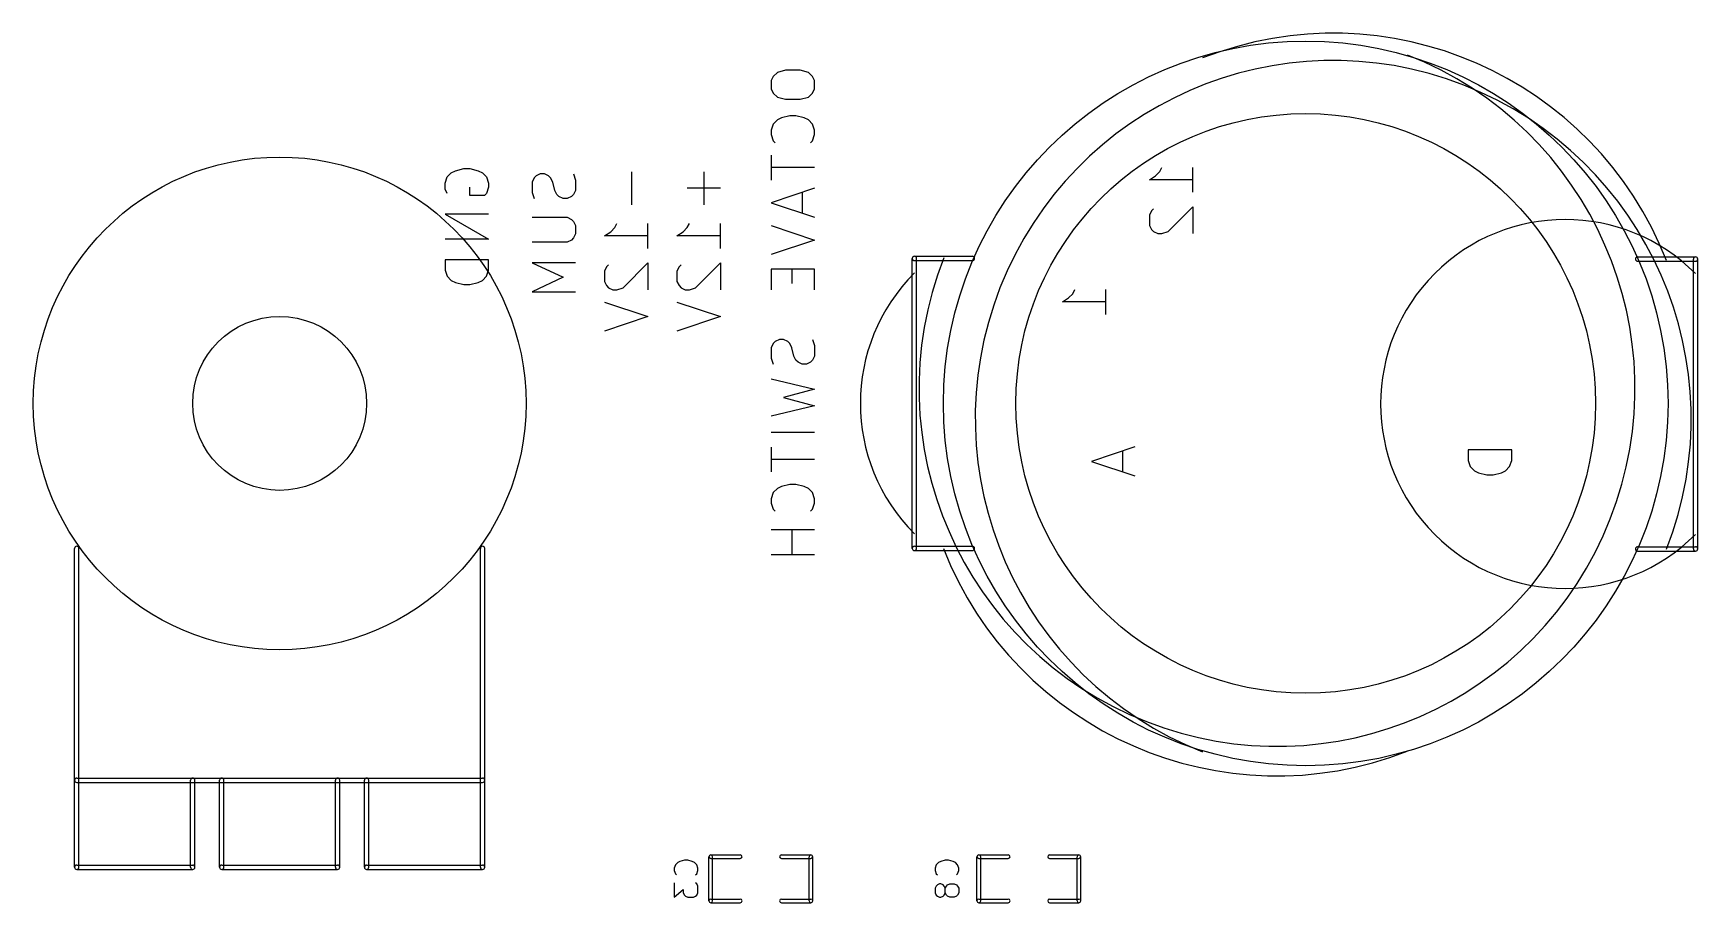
# Model space of a CAD drawing. Extents: x 25.9 to 83.3, y -49.8 to -19.8.
import ezdxf

# ---------------------------------------------------------------- set-up
doc = ezdxf.new("R2010")
doc.units = 0
doc.header["$MEASUREMENT"] = 0
doc.layers.add('BLACK', color=250, linetype='CONTINUOUS')

msp = doc.modelspace()

# ---------------------------------------------------------------- linework, layer by layer
at = {"layer": 'BLACK'}
for p, q in [((51.5714, -21.1786), (51.4286, -21.3214)), ((51.8571, -21.1071), (51.5714, -21.1786)), ((52.3571, -21.1071), (51.8571, -21.1071)), ((52.6429, -21.1786), (52.3571, -21.1071)), ((52.7857, -21.3214), (52.6429, -21.1786)), ((51.4286, -21.3214), (51.3571, -21.4643)), ((51.3571, -21.4643), (51.3571, -21.75)), ((51.3571, -21.75), (51.4286, -21.8929)), ((52.8571, -21.4643), (52.7857, -21.3214)), ((52.7857, -21.8929), (52.8571, -21.75)), ((52.8571, -21.75), (52.8571, -21.4643)), ((51.4286, -21.8929), (51.5714, -22.0357)), ((51.5714, -22.0357), (51.8571, -22.1071)), ((51.8571, -22.1071), (52.3571, -22.1071)), ((52.3571, -22.1071), (52.6429, -22.0357)), ((52.6429, -22.0357), (52.7857, -21.8929)), ((51.4286, -22.9643), (51.3571, -23.1786)), ((51.5714, -22.8214), (51.4286, -22.9643)), ((51.7143, -22.75), (51.5714, -22.8214)), ((52, -22.6786), (51.7143, -22.75)), ((52.2143, -22.6786), (52, -22.6786)), ((52.5, -22.75), (52.2143, -22.6786)), ((52.6429, -22.8214), (52.5, -22.75)), ((52.7857, -22.9643), (52.6429, -22.8214)), ((52.8571, -23.1786), (52.7857, -22.9643)), ((51.3571, -23.1786), (51.3571, -23.3214)), ((51.3571, -23.3214), (51.4286, -23.5357)), ((51.4286, -23.5357), (51.5, -23.6071)), ((52.7143, -23.6071), (52.7857, -23.5357)), ((52.7857, -23.5357), (52.8571, -23.3214)), ((52.8571, -23.3214), (52.8571, -23.1786)), ((51.3571, -24.0357), (51.3571, -24.8929)), ((40.1786, -24.7857), (40.3214, -24.6429)), ((40.3214, -24.6429), (40.4643, -24.5714)), ((40.4643, -24.5714), (40.75, -24.5)), ((40.75, -24.5), (40.9643, -24.5)), ((40.9643, -24.5), (41.25, -24.5714)), ((41.25, -24.5714), (41.3929, -24.6429)), ((41.3929, -24.6429), (41.5357, -24.7857)), ((43.3929, -24.6786), (43.25, -24.75)), ((43.5357, -24.6786), (43.3929, -24.6786)), ((43.6786, -24.75), (43.5357, -24.6786)), ((44.5357, -24.6786), (44.6071, -24.8929)), ((46.5357, -24.6071), (46.5357, -25.75)), ((49.0357, -24.6071), (49.0357, -25.75)), ((52.8571, -24.4643), (51.3571, -24.4643)), ((64.6214, -24.7429), (64.7643, -24.6)), ((64.7643, -24.6), (64.8357, -24.4571)), ((65.9071, -25.3143), (65.9071, -24.4571)), ((40.1071, -25), (40.1786, -24.7857)), ((40.1071, -25.2143), (40.1071, -25)), ((40.1786, -25.3571), (40.1071, -25.2143)), ((40.9643, -25.4286), (40.9643, -25.1429)), ((41.5357, -24.7857), (41.6071, -25)), ((41.6071, -25.1429), (41.5357, -25.3571)), ((41.6071, -25), (41.6071, -25.1429)), ((43.1786, -24.8214), (43.1071, -24.9643)), ((43.1071, -24.9643), (43.1071, -25.3214)), ((43.25, -24.75), (43.1786, -24.8214)), ((43.75, -24.8214), (43.6786, -24.75)), ((43.8214, -24.9643), (43.75, -24.8214)), ((43.8929, -25.25), (43.8214, -24.9643)), ((43.9643, -25.3929), (43.8929, -25.25)), ((44.6071, -25.25), (44.5357, -25.3929)), ((44.6071, -24.8929), (44.6071, -25.25)), ((49.6071, -25.1786), (48.4643, -25.1786)), ((52.8571, -25.1786), (51.3571, -25.6786)), ((64.4071, -24.8857), (64.6214, -24.7429)), ((65.9071, -24.8857), (64.4071, -24.8857)), ((41.4643, -25.4286), (40.9643, -25.4286)), ((41.5357, -25.3571), (41.4643, -25.4286)), ((43.1071, -25.3214), (43.1786, -25.5357)), ((44.0357, -25.4643), (43.9643, -25.3929)), ((44.1786, -25.5357), (44.0357, -25.4643)), ((44.3214, -25.5357), (44.1786, -25.5357)), ((44.4643, -25.4643), (44.3214, -25.5357)), ((44.5357, -25.3929), (44.4643, -25.4643)), ((51.3571, -25.6786), (52.8571, -26.1786)), ((52.4286, -25.3214), (52.4286, -26.0357)), ((65.05, -26.6714), (65.9071, -25.8143)), ((65.9071, -25.8143), (65.9071, -26.7429)), ((41.6071, -26.0714), (40.1071, -26.0714)), ((40.1071, -26.0714), (41.6071, -26.9286)), ((43.1071, -26.1786), (44.3214, -26.1786)), ((44.3214, -26.1786), (44.4643, -26.25)), ((44.4643, -26.25), (44.5357, -26.3214)), ((44.5357, -26.3214), (44.6071, -26.4643)), ((45.9643, -26.5357), (46.0357, -26.3929)), ((47.1071, -27.25), (47.1071, -26.3929)), ((48.4643, -26.5357), (48.5357, -26.3929)), ((49.6071, -27.25), (49.6071, -26.3929)), ((64.4786, -25.9571), (64.4071, -26.1)), ((64.4071, -26.1), (64.4071, -26.4571)), ((64.55, -25.8857), (64.4786, -25.9571)), ((41.6071, -26.9286), (40.1071, -26.9286)), ((44.4643, -26.9643), (44.3214, -27.0357)), ((44.5357, -26.8929), (44.4643, -26.9643)), ((44.6071, -26.75), (44.5357, -26.8929)), ((44.6071, -26.4643), (44.6071, -26.75)), ((45.6071, -26.8214), (45.8214, -26.6786)), ((47.1071, -26.8214), (45.6071, -26.8214)), ((45.8214, -26.6786), (45.9643, -26.5357)), ((48.1071, -26.8214), (48.3214, -26.6786)), ((49.6071, -26.8214), (48.1071, -26.8214)), ((48.3214, -26.6786), (48.4643, -26.5357)), ((51.3571, -26.4643), (52.8571, -26.9643)), ((52.8571, -26.9643), (51.3571, -27.4643)), ((64.4071, -26.4571), (64.4786, -26.6)), ((64.4786, -26.6), (64.55, -26.6714)), ((64.55, -26.6714), (64.6929, -26.7429)), ((64.6929, -26.7429), (64.8357, -26.7429)), ((64.8357, -26.7429), (65.05, -26.6714)), ((44.3214, -27.0357), (43.1071, -27.0357)), ((56.3, -27.525), (58.3, -27.525)), ((81.25, -27.545), (83.25, -27.545)), ((41.6071, -27.6429), (40.1071, -27.6429)), ((40.1071, -27.6429), (40.1071, -28)), ((40.1071, -28), (40.1786, -28.2143)), ((41.5357, -28.2143), (41.6071, -28)), ((41.6071, -28), (41.6071, -27.6429)), ((44.6071, -27.75), (43.1071, -27.75)), ((43.1071, -27.75), (44.1786, -28.25)), ((45.6786, -27.8929), (45.6071, -28.0357)), ((45.6071, -28.0357), (45.6071, -28.3929)), ((45.75, -27.8214), (45.6786, -27.8929)), ((46.25, -28.6071), (47.1071, -27.75)), ((47.1071, -27.75), (47.1071, -28.6786)), ((48.1786, -27.8929), (48.1071, -28.0357)), ((48.1071, -28.0357), (48.1071, -28.3929)), ((48.25, -27.8214), (48.1786, -27.8929)), ((48.75, -28.6071), (49.6071, -27.75)), ((49.6071, -27.75), (49.6071, -28.6786)), ((52.8571, -27.9643), (51.3571, -27.9643)), ((51.3571, -27.9643), (51.3571, -28.6786)), ((52.0714, -27.9643), (52.0714, -28.4643)), ((52.8571, -28.6786), (52.8571, -27.9643)), ((56.225, -37.6), (56.225, -27.6)), ((56.3, -27.675), (58.3, -27.675)), ((56.375, -37.6), (56.375, -27.6)), ((81.25, -27.695), (83.25, -27.695)), ((83.175, -37.62), (83.175, -27.62)), ((83.325, -37.62), (83.325, -27.62)), ((40.1786, -28.2143), (40.3214, -28.3571)), ((40.3214, -28.3571), (40.4643, -28.4286)), ((40.4643, -28.4286), (40.75, -28.5)), ((40.75, -28.5), (40.9643, -28.5)), ((40.9643, -28.5), (41.25, -28.4286)), ((41.25, -28.4286), (41.3929, -28.3571)), ((41.3929, -28.3571), (41.5357, -28.2143)), ((44.1786, -28.25), (43.1071, -28.75)), ((45.6071, -28.3929), (45.6786, -28.5357)), ((45.6786, -28.5357), (45.75, -28.6071)), ((45.75, -28.6071), (45.8929, -28.6786)), ((45.8929, -28.6786), (46.0357, -28.6786)), ((46.0357, -28.6786), (46.25, -28.6071)), ((48.1071, -28.3929), (48.1786, -28.5357)), ((48.1786, -28.5357), (48.25, -28.6071)), ((48.25, -28.6071), (48.3929, -28.6786)), ((48.3929, -28.6786), (48.5357, -28.6786)), ((48.5357, -28.6786), (48.75, -28.6071)), ((61.7643, -28.8143), (61.8357, -28.6714)), ((62.9071, -29.5286), (62.9071, -28.6714)), ((43.1071, -28.75), (44.6071, -28.75)), ((45.6071, -29.1071), (47.1071, -29.6071)), ((48.1071, -29.1071), (49.6071, -29.6071)), ((61.4071, -29.1), (61.6214, -28.9571)), ((62.9071, -29.1), (61.4071, -29.1)), ((61.6214, -28.9571), (61.7643, -28.8143)), ((47.1071, -29.6071), (45.6071, -30.1071)), ((49.6071, -29.6071), (48.1071, -30.1071)), ((51.6429, -30.3929), (51.5, -30.4643)), ((51.7857, -30.3929), (51.6429, -30.3929)), ((51.9286, -30.4643), (51.7857, -30.3929)), ((52.7857, -30.3929), (52.8571, -30.6071)), ((51.4286, -30.5357), (51.3571, -30.6786)), ((51.3571, -30.6786), (51.3571, -31.0357)), ((51.5, -30.4643), (51.4286, -30.5357)), ((52, -30.5357), (51.9286, -30.4643)), ((52.0714, -30.6786), (52, -30.5357)), ((52.1429, -30.9643), (52.0714, -30.6786)), ((52.2143, -31.1071), (52.1429, -30.9643)), ((52.8571, -30.9643), (52.7857, -31.1071)), ((52.8571, -30.6071), (52.8571, -30.9643)), ((51.3571, -31.0357), (51.4286, -31.25)), ((52.2857, -31.1786), (52.2143, -31.1071)), ((52.4286, -31.25), (52.2857, -31.1786)), ((52.5714, -31.25), (52.4286, -31.25)), ((52.7143, -31.1786), (52.5714, -31.25)), ((52.7857, -31.1071), (52.7143, -31.1786)), ((51.3571, -31.75), (52.8571, -32.1071)), ((52.8571, -32.1071), (51.7857, -32.3929)), ((52.8571, -32.6786), (51.3571, -33.0357)), ((51.7857, -32.3929), (52.8571, -32.6786)), ((52.8571, -33.6071), (51.3571, -33.6071)), ((51.3571, -34.1071), (51.3571, -34.9643)), ((63.9071, -34.1), (62.4071, -34.6)), ((63.4786, -34.2429), (63.4786, -34.9571)), ((76.9071, -34.2071), (75.4071, -34.2071)), ((75.4071, -34.2071), (75.4071, -34.5643)), ((76.9071, -34.5643), (76.9071, -34.2071)), ((52.8571, -34.5357), (51.3571, -34.5357)), ((62.4071, -34.6), (63.9071, -35.1)), ((75.4071, -34.5643), (75.4786, -34.7786)), ((75.4786, -34.7786), (75.6214, -34.9214)), ((75.6214, -34.9214), (75.7643, -34.9929)), ((75.7643, -34.9929), (76.05, -35.0643)), ((76.2643, -35.0643), (76.55, -34.9929)), ((76.55, -34.9929), (76.6929, -34.9214)), ((76.6929, -34.9214), (76.8357, -34.7786)), ((76.8357, -34.7786), (76.9071, -34.5643)), ((51.5714, -35.5357), (51.4286, -35.6786)), ((51.7143, -35.4643), (51.5714, -35.5357)), ((52, -35.3929), (51.7143, -35.4643)), ((52.2143, -35.3929), (52, -35.3929)), ((52.5, -35.4643), (52.2143, -35.3929)), ((52.6429, -35.5357), (52.5, -35.4643)), ((52.7857, -35.6786), (52.6429, -35.5357)), ((76.05, -35.0643), (76.2643, -35.0643)), ((51.4286, -35.6786), (51.3571, -35.8929)), ((51.3571, -35.8929), (51.3571, -36.0357)), ((51.3571, -36.0357), (51.4286, -36.25)), ((52.8571, -35.8929), (52.7857, -35.6786)), ((52.7857, -36.25), (52.8571, -36.0357)), ((52.8571, -36.0357), (52.8571, -35.8929)), ((51.4286, -36.25), (51.5, -36.3214)), ((52.7143, -36.3214), (52.7857, -36.25)), ((52.8571, -36.9643), (51.3571, -36.9643)), ((52.0714, -36.9643), (52.0714, -37.8214)), ((27.325, -48.6), (27.325, -37.6)), ((27.475, -48.6), (27.475, -37.6)), ((41.325, -48.6), (41.325, -37.6)), ((41.475, -48.6), (41.475, -37.6)), ((52.8571, -37.8214), (51.3571, -37.8214)), ((56.3, -37.525), (58.3, -37.525)), ((56.3, -37.675), (58.3, -37.675)), ((81.25, -37.545), (83.25, -37.545)), ((81.25, -37.695), (83.25, -37.695)), ((27.4, -45.525), (41.4, -45.525)), ((27.4, -45.675), (41.4, -45.675)), ((31.325, -48.6), (31.325, -45.6)), ((31.475, -48.6), (31.475, -45.6)), ((32.325, -48.6), (32.325, -45.6)), ((32.475, -48.6), (32.475, -45.6)), ((36.325, -48.6), (36.325, -45.6)), ((36.475, -48.6), (36.475, -45.6)), ((37.325, -48.6), (37.325, -45.6)), ((37.475, -48.6), (37.475, -45.6)), ((49.2728, -48.1745), (50.2888, -48.1745)), ((51.7112, -48.1745), (52.7272, -48.1745)), ((58.5228, -48.1745), (59.5388, -48.1745)), ((60.9612, -48.1745), (61.9772, -48.1745)), ((27.4, -48.525), (31.4, -48.525)), ((27.4, -48.675), (31.4, -48.675)), ((32.4, -48.525), (36.4, -48.525)), ((32.4, -48.675), (36.4, -48.675)), ((37.4, -48.525), (41.4, -48.525)), ((37.4, -48.675), (41.4, -48.675)), ((48.0549, -48.5162), (48.0162, -48.6323)), ((48.0162, -48.6323), (48.0162, -48.7097)), ((48.0162, -48.7097), (48.0549, -48.8258)), ((48.1323, -48.4388), (48.0549, -48.5162)), ((48.2097, -48.4001), (48.1323, -48.4388)), ((48.3645, -48.3614), (48.2097, -48.4001)), ((48.4806, -48.3614), (48.3645, -48.3614)), ((48.6355, -48.4001), (48.4806, -48.3614)), ((48.7129, -48.4388), (48.6355, -48.4001)), ((48.7903, -48.5162), (48.7129, -48.4388)), ((48.829, -48.6323), (48.7903, -48.5162)), ((48.7903, -48.8258), (48.829, -48.7097)), ((48.829, -48.7097), (48.829, -48.6323)), ((49.2093, -49.762), (49.2093, -48.238)), ((49.2728, -48.3015), (50.2888, -48.3015)), ((49.3363, -49.762), (49.3363, -48.238)), ((51.7112, -48.3015), (52.7272, -48.3015)), ((52.6637, -49.762), (52.6637, -48.238)), ((52.7907, -49.762), (52.7907, -48.238)), ((57.0549, -48.5162), (57.0162, -48.6323)), ((57.0162, -48.6323), (57.0162, -48.7097)), ((57.0162, -48.7097), (57.0549, -48.8258)), ((57.1323, -48.4388), (57.0549, -48.5162)), ((57.2097, -48.4001), (57.1323, -48.4388)), ((57.3645, -48.3614), (57.2097, -48.4001)), ((57.4806, -48.3614), (57.3645, -48.3614)), ((57.6355, -48.4001), (57.4806, -48.3614)), ((57.7129, -48.4388), (57.6355, -48.4001)), ((57.7903, -48.5162), (57.7129, -48.4388)), ((57.829, -48.6323), (57.7903, -48.5162)), ((57.7903, -48.8258), (57.829, -48.7097)), ((57.829, -48.7097), (57.829, -48.6323)), ((58.4593, -49.762), (58.4593, -48.238)), ((58.5228, -48.3015), (59.5388, -48.3015)), ((58.5863, -49.762), (58.5863, -48.238)), ((60.9612, -48.3015), (61.9772, -48.3015)), ((61.9137, -49.762), (61.9137, -48.238)), ((62.0407, -49.762), (62.0407, -48.238)), ((48.0162, -49.1355), (48.0162, -49.6386)), ((48.0162, -49.6386), (48.3258, -49.3677)), ((48.0549, -48.8258), (48.0936, -48.8645)), ((48.3258, -49.3677), (48.3258, -49.4838)), ((48.7516, -48.8645), (48.7903, -48.8258)), ((48.7903, -49.1742), (48.7516, -49.1355)), ((48.829, -49.2516), (48.7903, -49.1742)), ((48.829, -49.4838), (48.829, -49.2516)), ((57.0549, -49.2516), (57.0162, -49.329)), ((57.0162, -49.329), (57.0162, -49.4838)), ((57.0549, -48.8258), (57.0936, -48.8645)), ((57.0936, -49.2129), (57.0549, -49.2516)), ((57.171, -49.1742), (57.0936, -49.2129)), ((57.2097, -49.1742), (57.171, -49.1742)), ((57.2871, -49.2129), (57.2097, -49.1742)), ((57.3258, -49.2516), (57.2871, -49.2129)), ((57.3645, -49.329), (57.3258, -49.2516)), ((57.3645, -49.329), (57.4032, -49.2516)), ((57.3645, -49.4838), (57.3645, -49.329)), ((57.4032, -49.2516), (57.4419, -49.2129)), ((57.4419, -49.2129), (57.5194, -49.1742)), ((57.5194, -49.1742), (57.6742, -49.1742)), ((57.6742, -49.1742), (57.7516, -49.2129)), ((57.7516, -48.8645), (57.7903, -48.8258)), ((57.7516, -49.2129), (57.7903, -49.2516)), ((57.7903, -49.2516), (57.829, -49.329)), ((57.829, -49.329), (57.829, -49.4838)), ((48.3258, -49.4838), (48.3645, -49.5612)), ((48.3645, -49.5612), (48.4032, -49.5999)), ((48.4032, -49.5999), (48.4806, -49.6386)), ((48.4806, -49.6386), (48.6742, -49.6386)), ((48.6742, -49.6386), (48.7516, -49.5999)), ((48.7516, -49.5999), (48.7903, -49.5612)), ((48.7903, -49.5612), (48.829, -49.4838)), ((49.2728, -49.6985), (50.2888, -49.6985)), ((49.2728, -49.8255), (50.2888, -49.8255)), ((51.7112, -49.6985), (52.7272, -49.6985)), ((51.7112, -49.8255), (52.7272, -49.8255)), ((57.0162, -49.4838), (57.0549, -49.5612)), ((57.0549, -49.5612), (57.0936, -49.5999)), ((57.0936, -49.5999), (57.171, -49.6386)), ((57.171, -49.6386), (57.2097, -49.6386)), ((57.2097, -49.6386), (57.2871, -49.5999)), ((57.2871, -49.5999), (57.3258, -49.5612)), ((57.3258, -49.5612), (57.3645, -49.4838)), ((57.4032, -49.5612), (57.3645, -49.4838)), ((57.4419, -49.5999), (57.4032, -49.5612)), ((57.5194, -49.6386), (57.4419, -49.5999)), ((57.6742, -49.6386), (57.5194, -49.6386)), ((57.7516, -49.5999), (57.6742, -49.6386)), ((57.7903, -49.5612), (57.7516, -49.5999)), ((57.829, -49.4838), (57.7903, -49.5612)), ((58.5228, -49.6985), (59.5388, -49.6985)), ((58.5228, -49.8255), (59.5388, -49.8255)), ((60.9612, -49.6985), (61.9772, -49.6985)), ((60.9612, -49.8255), (61.9772, -49.8255))]:
    msp.add_line(p, q, dxfattribs=at)
for centre, radius in [((69.8, -32.6), 12.5), ((69.8, -32.6), 10), ((34.4, -32.6), 8.5), ((34.4, -32.6), 3)]:
    msp.add_circle(centre, radius, dxfattribs=at)
for centre, radius, start, end in [((70.75, -32.18), 12.3491, 21.4, 111.4), ((68.81, -32.08), 12.3491, 158.6, 68.6), ((70.75, -33.12), 12.3491, -21.4, -111.4), ((78.75, -32.62), 6.364, 45, -45), ((56.3, -27.6), 0.075, 90, 270), ((56.3, -27.6), 0.075, 360, 540), ((58.3, -27.6), 0.075, 270, 450), ((81.25, -27.62), 0.075, 90, 270), ((83.25, -27.62), 0.075, 360, 540), ((83.25, -27.62), 0.075, 270, 450), ((60.8, -32.6), 6.364, 135, 225), ((27.4, -37.6), 0.075, 360, 540), ((41.4, -37.6), 0.075, 360, 540), ((56.3, -37.6), 0.075, 90, 270), ((56.3, -37.6), 0.075, 180, 360), ((68.8, -33.1), 12.3491, -158.6, -68.6), ((58.3, -37.6), 0.075, 270, 450), ((81.25, -37.62), 0.075, 90, 270), ((83.25, -37.62), 0.075, 180, 360), ((83.25, -37.62), 0.075, 270, 450), ((27.4, -45.6), 0.075, 90, 270), ((31.4, -45.6), 0.075, 360, 540), ((32.4, -45.6), 0.075, 360, 540), ((36.4, -45.6), 0.075, 360, 540), ((37.4, -45.6), 0.075, 360, 540), ((41.4, -45.6), 0.075, 270, 450), ((49.2728, -48.238), 0.0635, 90, 270), ((49.2728, -48.238), 0.0635, 360, 540), ((50.2888, -48.238), 0.0635, 270, 450), ((51.7112, -48.238), 0.0635, 90, 270), ((52.7272, -48.238), 0.0635, 360, 540), ((52.7272, -48.238), 0.0635, 270, 450), ((58.5228, -48.238), 0.0635, 90, 270), ((58.5228, -48.238), 0.0635, 360, 540), ((59.5388, -48.238), 0.0635, 270, 450), ((60.9612, -48.238), 0.0635, 90, 270), ((61.9772, -48.238), 0.0635, 360, 540), ((61.9772, -48.238), 0.0635, 270, 450), ((27.4, -48.6), 0.075, 90, 270), ((27.4, -48.6), 0.075, 180, 360), ((31.4, -48.6), 0.075, 180, 360), ((31.4, -48.6), 0.075, 270, 450), ((32.4, -48.6), 0.075, 90, 270), ((32.4, -48.6), 0.075, 180, 360), ((36.4, -48.6), 0.075, 180, 360), ((36.4, -48.6), 0.075, 270, 450), ((37.4, -48.6), 0.075, 90, 270), ((37.4, -48.6), 0.075, 180, 360), ((41.4, -48.6), 0.075, 180, 360), ((41.4, -48.6), 0.075, 270, 450), ((49.2728, -49.762), 0.0635, 90, 270), ((49.2728, -49.762), 0.0635, 180, 360), ((50.2888, -49.762), 0.0635, 270, 450), ((51.7112, -49.762), 0.0635, 90, 270), ((52.7272, -49.762), 0.0635, 180, 360), ((52.7272, -49.762), 0.0635, 270, 450), ((58.5228, -49.762), 0.0635, 90, 270), ((58.5228, -49.762), 0.0635, 180, 360), ((59.5388, -49.762), 0.0635, 270, 450), ((60.9612, -49.762), 0.0635, 90, 270), ((61.9772, -49.762), 0.0635, 180, 360), ((61.9772, -49.762), 0.0635, 270, 450)]:
    msp.add_arc(centre, radius, start, end, dxfattribs=at)

doc.saveas('drawing.dxf')
